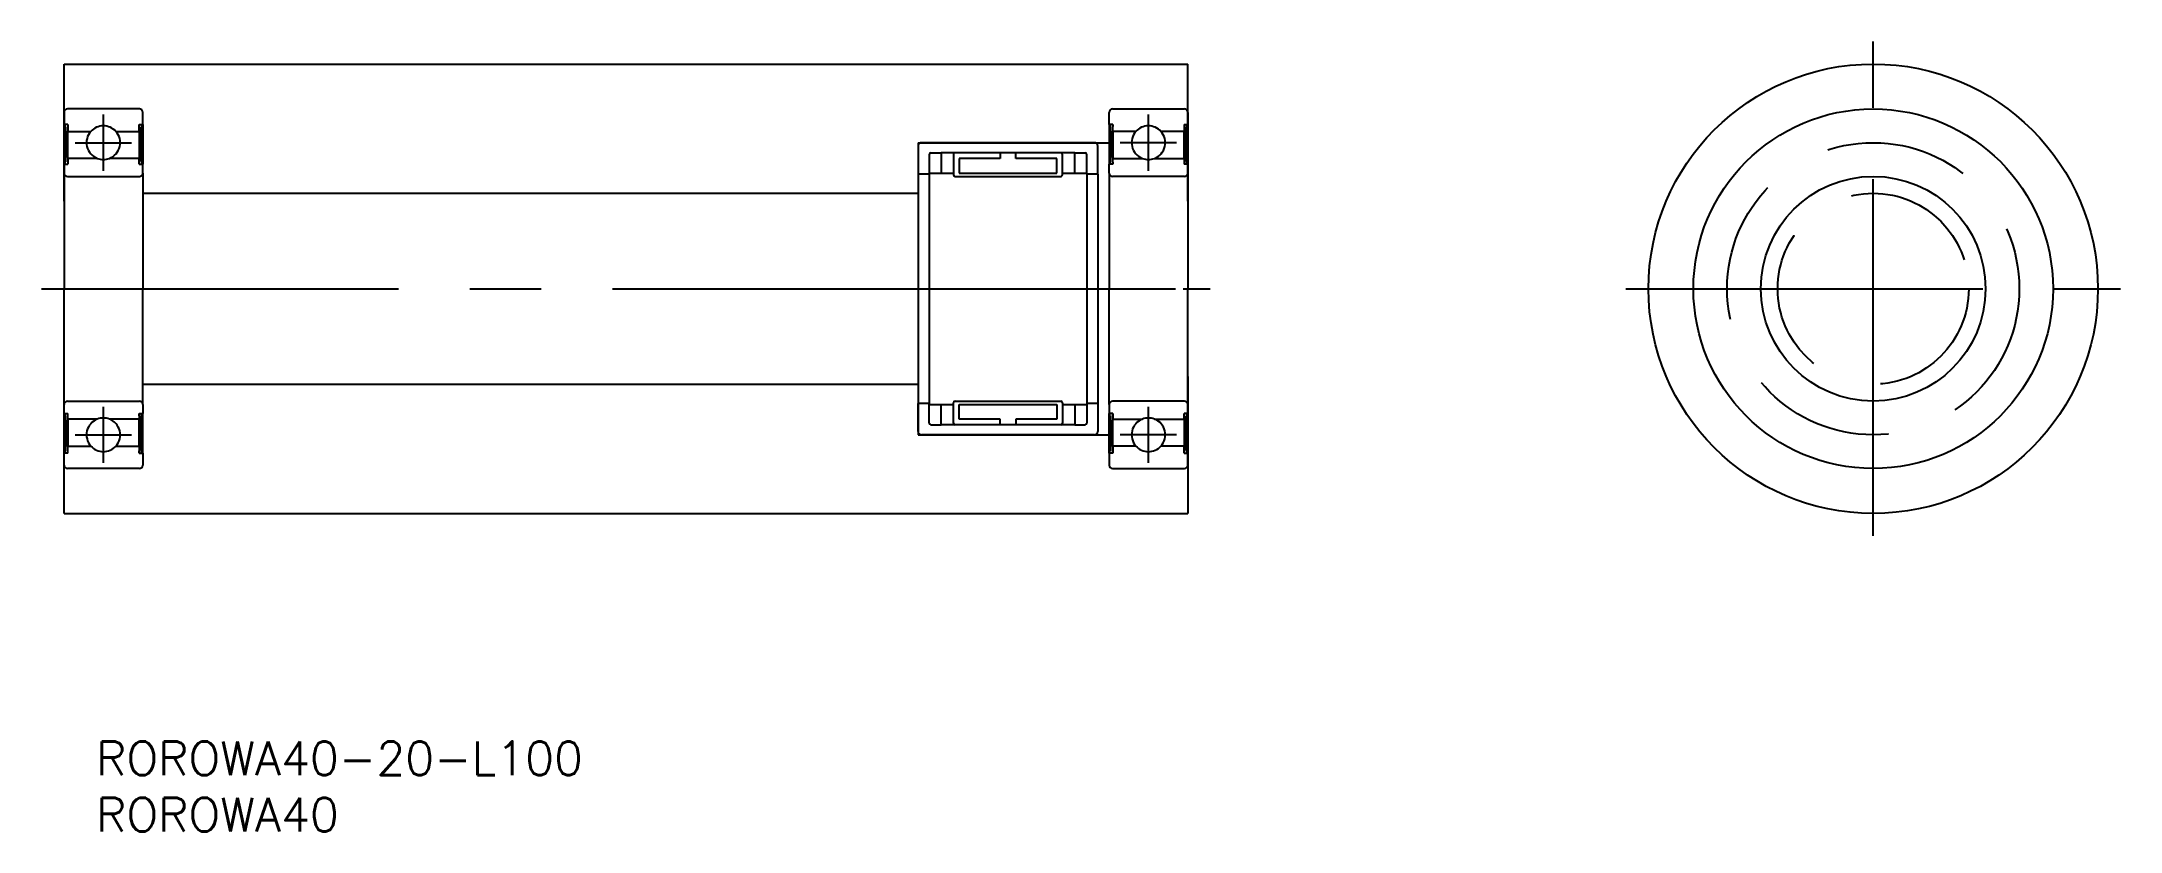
# Model space of a CAD drawing. Extents: x -2 to 183, y -48 to 22.
import ezdxf

# ---------------------------------------------------------------- set-up
doc = ezdxf.new("R2010")
doc.units = 0
doc.linetypes.add('CENTER', pattern=[50.8, 31.75, -6.35, 6.35, -6.35])
doc.linetypes.add('DASHED', pattern=[19.05, 12.7, -6.35])
doc.layers.get('0').update_dxf_attribs({"linetype": 'CONTINUOUS'})
doc.layers.add('CENTER', color=1, linetype='CENTER')
doc.styles.get("Standard").update_dxf_attribs({"font": 'txt.shx', "height": 3, "bigfont": 'bigfont.shx'})

# ---------------------------------------------------------------- blocks, each defined once
blk = doc.blocks.new('*U11')
at = {"color": 7, "linetype": 'CONTINUOUS'}
blk.add_text('ROROWA40-20-L100', height=3, dxfattribs=at).set_placement((2.85, -43.29))
blk = doc.blocks.new('*U12')
at = {"color": 7, "linetype": 'CONTINUOUS'}
blk.add_text('ROROWA40', height=3, dxfattribs=at).set_placement((2.85, -48.3))

msp = doc.modelspace()

# ---------------------------------------------------------------- linework, layer by layer
at = {"color": 7, "linetype": 'CONTINUOUS'}
for p, q in [((0, 7.8), (0, 20)), ((0, 20), (100, 20)), ((100, 7.8), (100, 20)), ((0, 15.7), (0, 14.62)), ((6.7, 16), (0.3, 16)), ((7, 14.62), (7, 15.7)), ((93, 14.62), (93, 15.7)), ((93.3, 16), (99.7, 16)), ((100, 15.7), (100, 14.62)), ((0, 14.62), (0, 11.1)), ((0.322, 14.62), (0, 14.62)), ((0.0805, 11.1), (0.0805, 14.62)), ((0.322, 14.62), (0.322, 14)), ((0.322, 14), (2.382, 14)), ((0.322, 11.6), (0.322, 14)), ((4.618, 14), (6.678, 14)), ((6.678, 14), (6.678, 14.62)), ((6.678, 14.62), (7, 14.62)), ((6.678, 14), (6.678, 11.6)), ((6.9195, 14.62), (6.9195, 11.1)), ((7, 14.62), (7, 11.1)), ((76, 13), (93, 13)), ((76, 13), (76, -13)), ((91.7, 13), (76.3, 13)), ((93, 14.62), (93, 11.1)), ((93.322, 14.62), (93, 14.62)), ((93.0805, 14.62), (93.0805, 11.1)), ((93.322, 14), (93.322, 14.62)), ((95.382, 14), (93.322, 14)), ((93.322, 14), (93.322, 11.6)), ((99.678, 14), (97.618, 14)), ((99.678, 14.62), (100, 14.62)), ((99.678, 14.62), (99.678, 14)), ((99.678, 11.6), (99.678, 14)), ((99.9195, 11.1), (99.9195, 14.62)), ((100, 14.62), (100, 11.1)), ((0, 11.1), (0, 10.3)), ((0, 11.1), (0.322, 11.1)), ((0.322, 11.6), (0.322, 11.1)), ((2.9615, 11.6), (0.322, 11.6)), ((6.678, 11.6), (4.0385, 11.6)), ((6.678, 11.1), (6.678, 11.6)), ((6.678, 11.1), (7, 11.1)), ((7, 10.3), (7, 11.1)), ((76, 12.7), (76, 10.2)), ((76.99, 11.95), (76.99, 10.2)), ((77.14, 12.1), (78.05, 12.1)), ((78.05, 12.1), (78.05, 10.3)), ((78.05, 12.1), (78.05, 10.3)), ((79.3, 12.1), (78.05, 12.1)), ((79.15, 11.95), (79.15, 10.15)), ((88.7, 12.1), (79.3, 12.1)), ((89.95, 12.1), (88.7, 12.1)), ((88.85, 10.15), (88.85, 11.95)), ((89.95, 10.3), (89.95, 12.1)), ((89.95, 10.3), (89.95, 12.1)), ((89.95, 12.1), (90.86, 12.1)), ((89.95, 12.1), (90.86, 12.1)), ((91.01, 10.2), (91.01, 11.95)), ((92, 10.2), (92, 12.7)), ((93, 10.3), (93, 11.1)), ((93.322, 11.1), (93, 11.1)), ((93.322, 11.6), (95.9615, 11.6)), ((93.322, 11.1), (93.322, 11.6)), ((97.0385, 11.6), (99.678, 11.6)), ((99.678, 11.6), (99.678, 11.1)), ((100, 11.1), (99.678, 11.1)), ((100, 11.1), (100, 10.3)), ((0, 10.3), (0, 0)), ((0.3, 10), (6.7, 10)), ((7, 10.3), (7, 0)), ((76, 10.2), (76, -10.2)), ((76.99, 10.2), (76, 10.2)), ((76.99, 10.2), (76.99, -10.2)), ((77, 10.3), (78.05, 10.3)), ((78.05, 10.3), (79.15, 10.3)), ((79.3, 10), (88.7, 10)), ((88.85, 10.3), (89.95, 10.3)), ((89.95, 10.3), (91, 10.3)), ((92, 10.2), (91.01, 10.2)), ((91.01, 10.2), (91.01, -10.2)), ((92, 10.2), (92, -10.2)), ((93, 10.3), (93, 0)), ((99.7, 10), (93.3, 10)), ((100, 10.3), (100, 0)), ((7, 8.5), (76, 8.5)), ((0, -10.3), (0, 0)), ((7, -10.3), (7, 0)), ((93, -10.3), (93, 0)), ((100, -10.3), (100, 0)), ((0, -20), (0, -7.8)), ((7, -8.5), (76, -8.5)), ((100, -7.8), (100, -20)), ((0, -11.1), (0, -10.3)), ((0.3, -10), (6.7, -10)), ((7, -10.3), (7, -11.1)), ((76, -12.7), (76, -10.2)), ((76.99, -10.2), (76, -10.2)), ((76.99, -11.95), (76.99, -10.2)), ((77, -10.3), (78.05, -10.3)), ((78.05, -12.1), (78.05, -10.3)), ((78.05, -12.1), (78.05, -10.3)), ((78.05, -10.3), (79.15, -10.3)), ((79.15, -11.95), (79.15, -10.15)), ((79.3, -10), (88.7, -10)), ((88.85, -10.15), (88.85, -11.95)), ((88.85, -10.3), (89.95, -10.3)), ((89.95, -10.3), (91, -10.3)), ((89.95, -10.3), (89.95, -12.1)), ((89.95, -10.3), (89.95, -12.1)), ((92, -10.2), (91.01, -10.2)), ((91.01, -10.2), (91.01, -11.95)), ((92, -10.2), (92, -12.7)), ((93, -10.3), (93, -11.1)), ((99.7, -10), (93.3, -10)), ((100, -11.1), (100, -10.3)), ((0, -14.62), (0, -11.1)), ((0, -11.1), (0.322, -11.1)), ((0.0805, -11.1), (0.0805, -14.62)), ((0.322, -11.6), (0.322, -11.1)), ((0.322, -11.6), (0.322, -14)), ((2.9615, -11.6), (0.322, -11.6)), ((6.678, -11.6), (4.0385, -11.6)), ((6.678, -11.1), (6.678, -11.6)), ((6.678, -11.1), (7, -11.1)), ((6.678, -14), (6.678, -11.6)), ((6.9195, -14.62), (6.9195, -11.1)), ((7, -14.62), (7, -11.1)), ((77.14, -12.1), (78.05, -12.1)), ((77.14, -12.1), (78.05, -12.1)), ((79.3, -12.1), (78.05, -12.1)), ((88.7, -12.1), (79.3, -12.1)), ((89.95, -12.1), (88.7, -12.1)), ((89.95, -12.1), (90.86, -12.1)), ((89.95, -12.1), (90.86, -12.1)), ((93.322, -11.1), (93, -11.1)), ((93, -14.62), (93, -11.1)), ((93.0805, -14.62), (93.0805, -11.1)), ((93.322, -11.1), (93.322, -11.6)), ((93.322, -11.6), (95.9615, -11.6)), ((93.322, -14), (93.322, -11.6)), ((97.0385, -11.6), (99.678, -11.6)), ((99.678, -11.6), (99.678, -11.1)), ((100, -11.1), (99.678, -11.1)), ((99.678, -11.6), (99.678, -14)), ((99.9195, -11.1), (99.9195, -14.62)), ((100, -14.62), (100, -11.1)), ((0, -15.7), (0, -14.62)), ((0.322, -14.62), (0, -14.62)), ((0.322, -14.62), (0.322, -14)), ((0.322, -14), (2.382, -14)), ((4.618, -14), (6.678, -14)), ((6.678, -14), (6.678, -14.62)), ((6.678, -14.62), (7, -14.62)), ((7, -14.62), (7, -15.7)), ((76, -13), (93, -13)), ((91.7, -13), (76.3, -13)), ((93, -14.62), (93, -15.7)), ((93.322, -14.62), (93, -14.62)), ((95.382, -14), (93.322, -14)), ((93.322, -14), (93.322, -14.62)), ((99.678, -14), (97.618, -14)), ((99.678, -14.62), (99.678, -14)), ((99.678, -14.62), (100, -14.62)), ((100, -15.7), (100, -14.62)), ((6.7, -16), (0.3, -16)), ((93.3, -16), (99.7, -16)), ((0, -20), (100, -20))]:
    msp.add_line(p, q, dxfattribs=at)
at = {"color": 3, "linetype": 'CONTINUOUS'}
for p, q in [((0.0805, 14.62), (0.322, 11.1)), ((0.322, 14.62), (0.0805, 11.1)), ((6.678, 14.62), (6.9195, 11.1)), ((6.9195, 14.62), (6.678, 11.1)), ((93.322, 14.62), (93.0805, 11.1)), ((93.0805, 14.62), (93.322, 11.1)), ((99.9195, 14.62), (99.678, 11.1)), ((99.678, 14.62), (99.9195, 11.1)), ((0.0805, -14.62), (0.322, -11.1)), ((0.322, -14.62), (0.0805, -11.1)), ((6.678, -14.62), (6.9195, -11.1)), ((6.9195, -14.62), (6.678, -11.1)), ((93.322, -14.62), (93.0805, -11.1)), ((93.0805, -14.62), (93.322, -11.1)), ((99.9195, -14.62), (99.678, -11.1)), ((99.678, -14.62), (99.9195, -11.1))]:
    msp.add_line(p, q, dxfattribs=at)
at = {"color": 3, "linetype": 'DASHED'}
for p, q in [((83.3, 11.6), (79.65, 11.6)), ((79.65, 11.6), (79.65, 10.3)), ((83.3, 12.1), (83.3, 11.6)), ((84.7, 11.6), (84.7, 12.1)), ((88.35, 11.6), (84.7, 11.6)), ((88.35, 10.3), (88.35, 11.6)), ((79.65, 10.3), (88.35, 10.3)), ((79.65, -10.3), (88.35, -10.3)), ((79.65, -11.6), (79.65, -10.3)), ((88.35, -10.3), (88.35, -11.6)), ((83.3, -11.6), (79.65, -11.6)), ((83.3, -12.1), (83.3, -11.6)), ((88.35, -11.6), (84.7, -11.6)), ((84.7, -11.6), (84.7, -12.1))]:
    msp.add_line(p, q, dxfattribs=at)
at = {"color": 7, "linetype": 'CONTINUOUS'}
for radius in [20, 16, 10]:
    msp.add_circle((161, 0), radius, dxfattribs=at)
at = {"color": 3, "linetype": 'DASHED'}
for radius in [13, 8.5]:
    msp.add_circle((161, 0), radius, dxfattribs=at)
at = {"color": 7, "linetype": 'CONTINUOUS'}
for centre, radius, start, end in [((0.3, 15.7), 0.3, 90, 180), ((6.7, 15.7), 0.3, 0, 90), ((93.3, 15.7), 0.3, 90, 180), ((99.7, 15.7), 0.3, 0, 90), ((3.5, 13), 1.5, 138.189685, 248.96053), ((3.5, 13), 1.5, 41.810315, 138.189685), ((3.5, 13), 1.5, 291.03947, 41.810315), ((76.3, 12.7), 0.3, 89.999921, 179.999841), ((91.7, 12.7), 0.3, 0, 89.999921), ((96.5, 13), 1.5, 138.189685, 248.96053), ((96.5, 13), 1.5, 41.810315, 138.189685), ((96.5, 13), 1.5, 291.03947, 41.810315), ((3.5, 13), 1.5, 248.96053, 291.03947), ((77.14, 11.95), 0.15, 90, 180), ((79.3, 11.95), 0.15, 89.999921, 179.999841), ((88.7, 11.95), 0.15, 0, 89.999921), ((90.86, 11.95), 0.15, 0, 90), ((96.5, 13), 1.5, 248.96053, 291.03947), ((0.3, 10.3), 0.3, 180, 270), ((6.7, 10.3), 0.3, 270, 0), ((79.3, 10.15), 0.15, 179.999841, 269.999762), ((88.7, 10.15), 0.15, 269.999762, 0), ((93.3, 10.3), 0.3, 180, 270), ((99.7, 10.3), 0.3, 270, 0), ((0.3, -10.3), 0.3, 90, 180), ((6.7, -10.3), 0.3, 0, 90), ((79.3, -10.15), 0.15, 89.999921, 179.999841), ((88.7, -10.15), 0.15, 0, 89.999921), ((93.3, -10.3), 0.3, 90, 180), ((99.7, -10.3), 0.3, 0, 90), ((3.5, -13), 1.5, 111.03947, 221.810315), ((3.5, -13), 1.5, 68.96053, 111.03947), ((3.5, -13), 1.5, 318.189685, 68.96053), ((76.3, -12.7), 0.3, 179.999841, 269.999762), ((77.14, -11.95), 0.15, 180, 270), ((79.3, -11.95), 0.15, 179.999841, 269.999762), ((88.7, -11.95), 0.15, 269.999762, 0), ((90.86, -11.95), 0.15, 270, 0), ((91.7, -12.7), 0.3, 269.999762, 0), ((96.5, -13), 1.5, 111.03947, 221.810315), ((96.5, -13), 1.5, 68.96053, 111.03947), ((96.5, -13), 1.5, 318.189685, 68.96053), ((3.5, -13), 1.5, 221.810315, 318.189685), ((96.5, -13), 1.5, 221.810315, 318.189685), ((0.3, -15.7), 0.3, 179.999999, 270), ((6.7, -15.7), 0.3, 270, 0), ((93.3, -15.7), 0.3, 180, 270), ((99.7, -15.7), 0.3, 270, 0.000001)]:
    msp.add_arc(centre, radius, start, end, dxfattribs=at)
at = {"layer": 'CENTER', "color": 1, "linetype": 'CENTER'}
for p, q in [((161, -22), (161, 22)), ((3.5, 10.5), (3.5, 15.5)), ((96.5, 10.5), (96.5, 15.5)), ((1, 13), (6, 13)), ((99, 13), (94, 13)), ((-2, 0), (102, 0)), ((68.91, 0), (98.91, 0)), ((139, 0), (183, 0)), ((3.5, -15.5), (3.5, -10.5)), ((96.5, -15.5), (96.5, -10.5)), ((1, -13), (6, -13)), ((99, -13), (94, -13))]:
    msp.add_line(p, q, dxfattribs=at)

# ---------------------------------------------------------------- block references
at = {"color": 7, "linetype": 'CONTINUOUS'}
for name in ['*U11', '*U12']:
    msp.add_blockref(name, (0, 0), dxfattribs=at)

doc.saveas('drawing.dxf')
